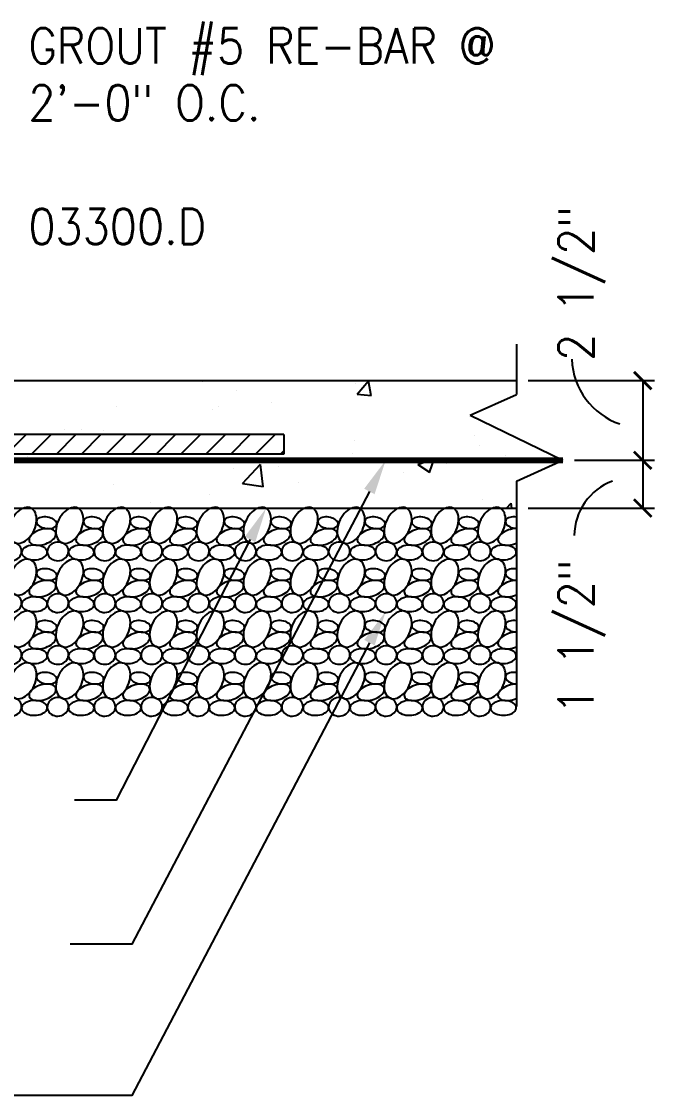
# Model space of a CAD drawing. Extents: x 10 to 698, y 9 to 300.
# Drawn here: x 497.446 to 499.132, y 21.161 to 24.021 of the extents above; entities that cross this region are included whole.
import ezdxf

# ---------------------------------------------------------------- set-up
doc = ezdxf.new("R2010")
doc.units = 0
doc.header["$LTSCALE"] = 0.5
doc.header["$MEASUREMENT"] = 0
doc.linetypes.add('HIDDEN', pattern=[0.375, 0.25, -0.125])
doc.layers.get('0').update_dxf_attribs({"linetype": 'CONTINUOUS'})
doc.layers.get('DEFPOINTS').update_dxf_attribs({"linetype": 'CONTINUOUS'})
for name, color, linetype in [('A-ANNO-DIMS', 7, 'CONTINUOUS'), ('A-ANNO-NOTE', 7, 'CONTINUOUS'), ('A-ANNO-SYMB', 7, 'CONTINUOUS'), ('A-DETL-MCUT', 2, 'CONTINUOUS'), ('A-DETL-PATT', 8, 'CONTINUOUS')]:
    doc.layers.add(name, color=color, linetype=linetype)
doc.styles.add('NOTE', font='romans.shx', dxfattribs={"width": 0.9})
doc.dimstyles.new('A1-1', dxfattribs={"dimtxt": 0.09375, "dimasz": 0.046875, "dimexe": 0.03125, "dimexo": 0.03125, "dimgap": 0.03125, "dimtad": 1, "dimdec": 8, "dimzin": 3, "dimdsep": 46, "dimlunit": 4, "dimtxsty": 'Standard', "dimblk1": 'ARCHTICK', "dimblk2": 'ARCHTICK', "dimsah": 1, "dimcen": 0.09375, "dimclrd": 256, "dimclre": 256, "dimclrt": 256, "dimadec": 0, "dimazin": 0, "dimtfac": 1, "dimtdec": 8, "dimtmove": 2, "dimatfit": 3, "dimldrblk": 'ARCHTICK', "dimfxl": 0, "dimtolj": 1, "dimtzin": 3, "dimarcsym": 0})

# ---------------------------------------------------------------- blocks, each defined once
blk = doc.blocks.new('*X334')
at = {"color": 0}
for p, q in [((496.5034, 22.8934), (496.5308, 22.9208)), ((496.5452, 22.8688), (496.5971, 22.9208)), ((496.6115, 22.8688), (496.6634, 22.9208)), ((496.6778, 22.8688), (496.7297, 22.9208)), ((496.744, 22.8688), (496.796, 22.9208)), ((496.8103, 22.8688), (496.8623, 22.9208)), ((496.8766, 22.8688), (496.9286, 22.9208)), ((496.9429, 22.8688), (496.9903, 22.9162)), ((496.9903, 22.9162), (496.9949, 22.9208)), ((497.0092, 22.8688), (497.0612, 22.9208)), ((497.0755, 22.8688), (497.1274, 22.9208)), ((497.1418, 22.8688), (497.1937, 22.9208)), ((497.2081, 22.8688), (497.26, 22.9208)), ((497.2744, 22.8688), (497.3263, 22.9208)), ((497.3407, 22.8688), (497.3926, 22.9208)), ((497.407, 22.8688), (497.4589, 22.9208)), ((497.4733, 22.8688), (497.5252, 22.9208)), ((497.5395, 22.8688), (497.5915, 22.9208)), ((497.6058, 22.8688), (497.6578, 22.9208)), ((497.6721, 22.8688), (497.7241, 22.9208)), ((497.7384, 22.8688), (497.7904, 22.9208)), ((497.8047, 22.8688), (497.8567, 22.9208)), ((497.871, 22.8688), (497.9229, 22.9208)), ((497.9373, 22.8688), (497.9892, 22.9208)), ((498.0036, 22.8688), (498.0555, 22.9208)), ((498.0699, 22.8688), (498.1218, 22.9208)), ((498.1362, 22.8688), (498.145, 22.8776))]:
    blk.add_line(p, q, dxfattribs=at)
blk = doc.blocks.new('*X327')
at = {"color": 0}
for p, q in [((497.9222, 23.0646), (497.9295, 23.0639)), ((497.9295, 23.0636), (497.9293, 23.0646)), ((498.3356, 23.0581), (498.3356, 23.0581)), ((498.3405, 23.028), (498.3706, 23.0639)), ((498.3778, 23.0243), (498.3706, 23.0635)), ((498.0198, 23.0387), (498.0198, 23.0387)), ((498.3405, 23.028), (498.3778, 23.0247)), ((498.3484, 23.0387), (498.3484, 23.0387)), ((498.1117, 23.0075), (498.1117, 23.0075)), ((497.6989, 22.9947), (497.6989, 22.9947)), ((497.9552, 22.9869), (497.9552, 22.9869)), ((497.9711, 22.9955), (497.9711, 22.9955)), ((496.9978, 22.961), (496.9978, 22.961)), ((497.3315, 22.9469), (497.3315, 22.9469)), ((497.3743, 22.9478), (497.3743, 22.9478)), ((497.3928, 22.9208), (497.4161, 22.9451)), ((497.4189, 22.9208), (497.4161, 22.9447)), ((497.5605, 22.935), (497.5605, 22.935)), ((497.6066, 22.933), (497.6066, 22.933)), ((497.6651, 22.9328), (497.6651, 22.9328)), ((498.6525, 22.9175), (498.6525, 22.9175)), ((498.3324, 22.9046), (498.3324, 22.9046)), ((498.666, 22.8905), (498.666, 22.8905)), ((497.4632, 22.863), (497.4632, 22.863)), ((498.3279, 22.8706), (498.3279, 22.8706)), ((498.502, 22.8414), (498.5458, 22.8582)), ((498.5331, 22.8201), (498.5458, 22.8578)), ((498.7351, 22.8648), (498.7351, 22.8648)), ((497.7969, 22.8489), (497.7969, 22.8489)), ((498.0122, 22.8306), (498.0122, 22.8306)), ((498.0345, 22.7909), (498.0831, 22.8416)), ((498.0901, 22.7819), (498.0831, 22.8413)), ((498.1305, 22.8348), (498.1305, 22.8348)), ((498.502, 22.8414), (498.5331, 22.8205)), ((498.5787, 22.8442), (498.5787, 22.8442)), ((498.4642, 22.8207), (498.4642, 22.8207)), ((497.6913, 22.7866), (497.6913, 22.7866)), ((498.0345, 22.7909), (498.09, 22.7823)), ((498.1839, 22.7922), (498.1839, 22.7922)), ((497.3667, 22.7397), (497.3667, 22.7397)), ((497.7908, 22.7404), (497.7908, 22.7404)), ((497.9472, 22.761), (497.9472, 22.761)), ((498.6743, 22.7478), (498.6743, 22.7478)), ((498.7375, 22.725), (498.7502, 22.7382)), ((498.7517, 22.725), (498.7502, 22.7378))]:
    blk.add_line(p, q, dxfattribs=at)
blk = doc.blocks.new('_ARCHTICK')
at = {"color": 0, "linetype": 'ByBlock'}
blk.add_lwpolyline([(-0.5, -0.5, 0.15, 0.15, 0), (0.5, 0.5, 0.15, 0.15, 0)], format="xyseb", dxfattribs=at)
blk = doc.blocks.new('*D11')
at = {"linetype": 'ByBlock'}
for p, q in [((498.7956, 23.0646), (499.1318, 23.0646)), ((499.1005, 23.0646), (499.1005, 22.8523)), ((498.9192, 22.8523), (499.1318, 22.8523))]:
    blk.add_line(p, q, dxfattribs=at)
at = {"layer": 'DEFPOINTS', "color": 0, "linetype": 'ByBlock'}
for p in [(498.7643, 23.0646), (498.888, 22.8523), (499.1005, 22.8523)]:
    blk.add_point(p, dxfattribs=at)
at = {"linetype": 'ByBlock', "xscale": 0.046875, "yscale": 0.046875, "zscale": 0.046875}
for p, rotation in [((499.1005, 23.0646), 90), ((499.1005, 22.8523), 270)]:
    blk.add_blockref('_ARCHTICK', p, dxfattribs=dict(at, rotation=rotation))
at = {"linetype": 'ByBlock', "style": 'NOTE', "width": 0.9}
blk.add_text('2 1/2"', height=0.09375, rotation=90, dxfattribs=at).set_placement((498.9696, 23.1171))
blk = doc.blocks.new('*D12')
at = {"linetype": 'ByBlock'}
for p, q in [((499.1005, 22.8523), (499.1005, 22.725)), ((498.7956, 22.725), (499.1318, 22.725))]:
    blk.add_line(p, q, dxfattribs=at)
at = {"layer": 'DEFPOINTS', "color": 0, "linetype": 'ByBlock'}
for p in [(498.888, 22.8523), (498.7643, 22.725), (499.1005, 22.725)]:
    blk.add_point(p, dxfattribs=at)
at = {"linetype": 'ByBlock', "xscale": 0.046875, "yscale": 0.046875, "zscale": 0.046875}
for p, rotation in [((499.1005, 22.8523), 90), ((499.1005, 22.725), 270)]:
    blk.add_blockref('_ARCHTICK', p, dxfattribs=dict(at, rotation=rotation))
at = {"linetype": 'ByBlock', "style": 'NOTE', "width": 0.9}
blk.add_text('1 1/2"', height=0.09375, rotation=90, dxfattribs=at).set_placement((498.9696, 22.1759))
blk = doc.blocks.new('BATT-01')
at = {"flags": 128}
for points in [[(-0.0665, 0.0674), (-0.0704, 0.0688), (-0.0747, 0.0695), (-0.0792, 0.0693), (-0.0838, 0.0684), (-0.0885, 0.0667), (-0.0932, 0.0643), (-0.0978, 0.0612), (-0.1023, 0.0574), (-0.1065, 0.053), (-0.1105, 0.0481), (-0.1141, 0.0428), (-0.1172, 0.0371), (-0.1199, 0.0312), (-0.1221, 0.0251), (-0.1237, 0.0189), (-0.1247, 0.0128), (-0.1251, 0.0069), (-0.125, 0.0011), (-0.1242, -0.0043), (-0.1229, -0.0092), (-0.1209, -0.0137), (-0.1185, -0.0176), (-0.1155, -0.0208), (-0.1121, -0.0233), (-0.1083, -0.0252), (-0.1042, -0.0262), (-0.0998, -0.0265), (-0.0953, -0.0259), (-0.0906, -0.0246), (-0.0859, -0.0225), (-0.0812, -0.0198), (-0.0767, -0.0163), (-0.0723, -0.0122), (-0.0682, -0.0076), (-0.0644, -0.0024), (-0.0611, 0.0031), (-0.0581, 0.0089), (-0.0557, 0.0149), (-0.0538, 0.0211), (-0.0525, 0.0272), (-0.0518, 0.0333), (-0.0516, 0.0391), (-0.0521, 0.0447), (-0.0532, 0.0499), (-0.0548, 0.0546), (-0.057, 0.0588), (-0.0597, 0.0623), (-0.0629, 0.0652)], [(-0.0518, 0.0327), (-0.0518, 0.03), (-0.051, 0.0273), (-0.0494, 0.0247), (-0.047, 0.0221), (-0.044, 0.0197), (-0.0404, 0.0176), (-0.0363, 0.0159), (-0.0318, 0.0145), (-0.0272, 0.0135), (-0.0225, 0.013), (-0.0178, 0.013), (-0.0134, 0.0134), (-0.0093, 0.0143), (-0.0057, 0.0156), (-0.0027, 0.0173), (-0.0003, 0.0194), (0.0013, 0.0217), (0.0021, 0.0242), (0.0021, 0.0269), (0.0013, 0.0296), (-0.0003, 0.0322), (-0.0027, 0.0348), (-0.0057, 0.0372), (-0.0093, 0.0393), (-0.0134, 0.041), (-0.0178, 0.0424), (-0.0225, 0.0434), (-0.0272, 0.0439), (-0.0319, 0.0439), (-0.0363, 0.0435), (-0.0404, 0.0426), (-0.044, 0.0413), (-0.047, 0.0396), (-0.0494, 0.0376), (-0.051, 0.0352)], [(-0.0712, -0.0203), (-0.0699, -0.023), (-0.0679, -0.0255), (-0.0651, -0.0275), (-0.0617, -0.0292), (-0.0577, -0.0304), (-0.0532, -0.0311), (-0.0484, -0.0314), (-0.0432, -0.0311), (-0.0379, -0.0304), (-0.0325, -0.0292), (-0.0272, -0.0275), (-0.0221, -0.0255), (-0.0173, -0.0231), (-0.0129, -0.0203), (-0.0091, -0.0174), (-0.0058, -0.0142), (-0.0032, -0.0109), (-0.0013, -0.0076), (-0.0002, -0.0044), (0.0001, -0.0012), (-0.0004, 0.0018), (-0.0017, 0.0045), (-0.0037, 0.0069), (-0.0065, 0.009), (-0.0099, 0.0106), (-0.0139, 0.0118), (-0.0184, 0.0126), (-0.0233, 0.0128), (-0.0284, 0.0126), (-0.0337, 0.0118), (-0.0391, 0.0106), (-0.0444, 0.009), (-0.0495, 0.0069), (-0.0543, 0.0045), (-0.0587, 0.0018), (-0.0626, -0.0012), (-0.0658, -0.0043), (-0.0684, -0.0076), (-0.0703, -0.0109), (-0.0714, -0.0142), (-0.0717, -0.0173)], [(-0.148, -0.0495), (-0.1474, -0.0537), (-0.1459, -0.0577), (-0.1437, -0.0614), (-0.1408, -0.0647), (-0.1374, -0.0675), (-0.1334, -0.0698), (-0.129, -0.0714), (-0.1243, -0.0724), (-0.1195, -0.0726), (-0.1147, -0.0722), (-0.1101, -0.071), (-0.1057, -0.0692), (-0.1018, -0.0668), (-0.0983, -0.0638), (-0.0955, -0.0604), (-0.0934, -0.0566), (-0.092, -0.0526), (-0.0914, -0.0484), (-0.0917, -0.0442), (-0.0927, -0.0402), (-0.0945, -0.0363), (-0.0971, -0.0328), (-0.1003, -0.0297), (-0.104, -0.0271), (-0.1082, -0.0252), (-0.1128, -0.0239), (-0.1175, -0.0233), (-0.1223, -0.0234), (-0.1271, -0.0242), (-0.1316, -0.0257), (-0.1358, -0.0278), (-0.1395, -0.0305), (-0.1426, -0.0337), (-0.1451, -0.0373), (-0.1469, -0.0412), (-0.1478, -0.0454)], [(-0.0914, -0.0512), (-0.091, -0.0543), (-0.0897, -0.0573), (-0.0876, -0.0601), (-0.0848, -0.0627), (-0.0813, -0.065), (-0.0772, -0.067), (-0.0726, -0.0685), (-0.0676, -0.0697), (-0.0624, -0.0703), (-0.0571, -0.0705), (-0.0517, -0.0701), (-0.0465, -0.0693), (-0.0416, -0.0681), (-0.0371, -0.0664), (-0.033, -0.0643), (-0.0296, -0.0619), (-0.0268, -0.0592), (-0.0248, -0.0564), (-0.0236, -0.0533), (-0.0232, -0.0502), (-0.0237, -0.0472), (-0.025, -0.0442), (-0.0271, -0.0413), (-0.0299, -0.0387), (-0.0334, -0.0364), (-0.0375, -0.0345), (-0.0421, -0.0329), (-0.0471, -0.0318), (-0.0523, -0.0312), (-0.0576, -0.031), (-0.063, -0.0313), (-0.0682, -0.0321), (-0.0731, -0.0334), (-0.0776, -0.0351), (-0.0817, -0.0371), (-0.0851, -0.0395), (-0.0879, -0.0422), (-0.0899, -0.0451), (-0.0911, -0.0481)]]:
    blk.add_lwpolyline(points, close=True, dxfattribs=at)

msp = doc.modelspace()

# ---------------------------------------------------------------- linework, layer by layer
at = {"layer": 'A-ANNO-DIMS'}
for centre, radius, start, end in [((499.10149719, 23.12896552), 0.19023287, 182.33928005, 251.08124645), ((499.07539763, 22.65010206), 0.15722852, 110.80767323, 179.34637763)]:
    msp.add_arc(centre, radius, start, end, dxfattribs=at)
at = {"layer": 'A-ANNO-NOTE', "flags": 128}
for points in [[(498.37261089, 22.76924054), (497.74022753, 21.5632438), (497.57585169, 21.5632438)], [(498.05498755, 22.64159077), (497.69832564, 21.94684602), (497.58778316, 21.94684602)], [(498.37261089, 22.36658775), (497.74022753, 21.16059101), (497.16004107, 21.16059101)]]:
    msp.add_lwpolyline(points, dxfattribs=at)
at = {"layer": 'A-ANNO-NOTE', "linetype": 'Continuous', "extrusion": (0, 0, -1)}
for points in [[(-498.35877294, 22.77649669), (-498.41614778, 22.85226826), (-498.38644885, 22.76198439)], [(-498.04108726, 22.64872678), (-498.09780359, 22.7249925), (-498.06888784, 22.63445476)], [(-498.35877294, 22.37384389), (-498.41614778, 22.44961546), (-498.38644885, 22.3593316)]]:
    msp.add_solid(points, dxfattribs=at)
at = {"layer": 'A-ANNO-SYMB'}
for p, q in [((498.76432205, 23.16161609), (498.76432205, 23.02796304)), ((498.64068067, 22.9724211), (498.76432205, 23.02796304)), ((498.64068067, 22.9724211), (498.88796343, 22.85226826)), ((498.76432205, 22.79672631), (498.88796343, 22.85226826)), ((498.76432205, 22.79672631), (498.76432205, 22.19673295))]:
    msp.add_line(p, q, dxfattribs=at)
at = {"layer": 'A-DETL-MCUT'}
for p, q in [((495.92087217, 23.0645876), (498.76432205, 23.0645876)), ((498.1449726, 22.92076151), (496.50341667, 22.92076151)), ((498.1449726, 22.92076151), (498.1449726, 22.86881859)), ((498.1449726, 22.86881859), (496.50341667, 22.86881859)), ((495.92087217, 22.7249925), (498.76432205, 22.7249925))]:
    msp.add_line(p, q, dxfattribs=at)
at = {"layer": 'A-DETL-MCUT', "linetype": 'HIDDEN'}
msp.add_lwpolyline([(498.88796343, 22.85226826, 0.015625, 0.015625, 0), (497.11438761, 22.85226826, 0.015625, 0.015625, 0)], format="xyseb", dxfattribs=at)
at = {"layer": 'A-DETL-PATT', "flags": 128}
for points in [[(498.7203429, 22.7249925), (498.71638408, 22.72641972), (498.71213069, 22.7270702), (498.70765256, 22.72693327), (498.70302324, 22.72601118), (498.69831873, 22.72431906), (498.69361628, 22.72188471), (498.68899311, 22.71874809), (498.68452513, 22.7149607), (498.6802857, 22.71058474), (498.67634443, 22.70569206), (498.67276604, 22.70036299), (498.66960929, 22.69468504), (498.666926, 22.68875144), (498.66476025, 22.68265963), (498.66314759, 22.67650962), (498.6621145, 22.6704024), (498.66167794, 22.66443825), (498.66184509, 22.65871511), (498.66261319, 22.65332694), (498.66396964, 22.64836222), (498.66589216, 22.64390247), (498.66834919, 22.64002092), (498.67130038, 22.63678131), (498.67469727, 22.63423682), (498.67848408, 22.63242924), (498.68259864, 22.63138825), (498.68697339, 22.63113095), (498.69153649, 22.63166155), (498.69621302, 22.63297135), (498.70092618, 22.63503883), (498.70559859, 22.63783005), (498.71015352, 22.64129919), (498.71451619, 22.64538926), (498.71861497, 22.65003313), (498.72238253, 22.65515452), (498.72575704, 22.66066936), (498.72868307, 22.66648709), (498.73111258, 22.67251217), (498.73300567, 22.67864569), (498.73433127, 22.68478692), (498.73506761, 22.69083503), (498.73520259, 22.69669071), (498.73473401, 22.7022578), (498.73366954, 22.7074449), (498.73202668, 22.71216684), (498.7298324, 22.71634607), (498.72712272, 22.71991399), (498.72394215, 22.72281199)], [(498.63881017, 22.60803383), (498.63945501, 22.60388934), (498.64089511, 22.59991053), (498.64308906, 22.59621188), (498.64597373, 22.59289979), (498.64946614, 22.59006953), (498.65346582, 22.58780253), (498.6578577, 22.58616402), (498.66251544, 22.58520111), (498.66730504, 22.58494152), (498.67208871, 22.58539271), (498.67672884, 22.58654171), (498.68109194, 22.58835546), (498.68505249, 22.59078177), (498.68849656, 22.59375086), (498.69132505, 22.5971773), (498.69345661, 22.60096252), (498.69482991, 22.60499764), (498.69540545, 22.60916655), (498.69516666, 22.61334934), (498.69412041, 22.61742568), (498.69229682, 22.62127828), (498.68974833, 22.62479633), (498.68654826, 22.62787861), (498.68278867, 22.63043645), (498.67857772, 22.63239627), (498.67403655, 22.63370168), (498.66929581, 22.63431514), (498.66449186, 22.63421899), (498.65976292, 22.633416), (498.65524503, 22.63192928), (498.65106816, 22.62980158), (498.64735247, 22.62709412), (498.64420485, 22.6238848), (498.64171585, 22.62026593), (498.63995709, 22.61634162), (498.63897915, 22.61222478)], [(498.69537993, 22.60634525), (498.69584512, 22.60326562), (498.69713851, 22.60027417), (498.69922826, 22.59744454), (498.70206291, 22.59484643), (498.70557265, 22.59254379), (498.70967108, 22.59059334), (498.71425727, 22.58904309), (498.7192183, 22.58793122), (498.724432, 22.58728511), (498.72977001, 22.58712067), (498.73510087, 22.58744193), (498.74029333, 22.58824101), (498.74521953, 22.58949821), (498.74975818, 22.59118258), (498.75379751, 22.59325266), (498.75723806, 22.59565745), (498.75999512, 22.59833776), (498.7620008, 22.60122758), (498.76320571, 22.60425576), (498.76358018, 22.60734773), (498.76311499, 22.61042736), (498.7618216, 22.61341881), (498.75973185, 22.61624843), (498.7568972, 22.61884655), (498.75338745, 22.62114918), (498.74928903, 22.62309964), (498.74470284, 22.62464989), (498.73974181, 22.62576175), (498.73452811, 22.62640787), (498.7291901, 22.62657231), (498.72385924, 22.62625104), (498.71866678, 22.62545197), (498.71374057, 22.62419477), (498.70920193, 22.62251039), (498.7051626, 22.62044032), (498.70172205, 22.61803552), (498.69896499, 22.61535522), (498.69695931, 22.6124654), (498.6957544, 22.60943722)], [(498.7203429, 22.58711681), (498.71638408, 22.58854403), (498.71213069, 22.58919451), (498.70765256, 22.58905758), (498.70302324, 22.58813549), (498.69831873, 22.58644337), (498.69361628, 22.58400902), (498.68899311, 22.5808724), (498.68452513, 22.57708501), (498.6802857, 22.57270905), (498.67634443, 22.56781637), (498.67276604, 22.5624873), (498.66960929, 22.55680935), (498.666926, 22.55087575), (498.66476025, 22.54478394), (498.66314759, 22.53863393), (498.6621145, 22.53252671), (498.66167794, 22.52656256), (498.66184509, 22.52083942), (498.66261319, 22.51545125), (498.66396964, 22.51048653), (498.66589216, 22.50602678), (498.66834919, 22.50214523), (498.67130038, 22.49890562), (498.67469727, 22.49636113), (498.67848408, 22.49455355), (498.68259864, 22.49351257), (498.68697339, 22.49325526), (498.69153649, 22.49378586), (498.69621302, 22.49509566), (498.70092618, 22.49716314), (498.70559859, 22.49995436), (498.71015352, 22.5034235), (498.71451619, 22.50751357), (498.71861497, 22.51215744), (498.72238253, 22.51727883), (498.72575704, 22.52279367), (498.72868307, 22.5286114), (498.73111258, 22.53463648), (498.73300567, 22.54077), (498.73433127, 22.54691123), (498.73506761, 22.55295934), (498.73520259, 22.55881502), (498.73473401, 22.56438211), (498.73366954, 22.56956921), (498.73202668, 22.57429115), (498.7298324, 22.57847038), (498.72712272, 22.5820383), (498.72394215, 22.5849363)], [(498.63881017, 22.47015814), (498.63945501, 22.46601365), (498.64089511, 22.46203484), (498.64308906, 22.45833619), (498.64597373, 22.4550241), (498.64946614, 22.45219384), (498.65346582, 22.44992685), (498.6578577, 22.44828833), (498.66251544, 22.44732542), (498.66730504, 22.44706583), (498.67208871, 22.44751703), (498.67672884, 22.44866602), (498.68109194, 22.45047977), (498.68505249, 22.45290608), (498.68849656, 22.45587517), (498.69132505, 22.45930161), (498.69345661, 22.46308684), (498.69482991, 22.46712195), (498.69540545, 22.47129086), (498.69516666, 22.47547365), (498.69412041, 22.47954999), (498.69229682, 22.48340259), (498.68974833, 22.48692064), (498.68654826, 22.49000292), (498.68278867, 22.49256076), (498.67857772, 22.49452058), (498.67403655, 22.49582599), (498.66929581, 22.49643945), (498.66449186, 22.4963433), (498.65976292, 22.49554031), (498.65524503, 22.49405359), (498.65106816, 22.49192589), (498.64735247, 22.48921844), (498.64420485, 22.48600911), (498.64171585, 22.48239024), (498.63995709, 22.47846594), (498.63897915, 22.47434909)], [(498.69537993, 22.46846956), (498.69584512, 22.46538993), (498.69713851, 22.46239848), (498.69922826, 22.45956885), (498.70206291, 22.45697074), (498.70557265, 22.45466811), (498.70967108, 22.45271765), (498.71425727, 22.4511674), (498.7192183, 22.45005554), (498.724432, 22.44940942), (498.72977001, 22.44924498), (498.73510087, 22.44956625), (498.74029333, 22.45036532), (498.74521953, 22.45162252), (498.74975818, 22.4533069), (498.75379751, 22.45537697), (498.75723806, 22.45778176), (498.75999512, 22.46046207), (498.7620008, 22.46335189), (498.76320571, 22.46638007), (498.76358018, 22.46947204), (498.76311499, 22.47255167), (498.7618216, 22.47554312), (498.75973185, 22.47837275), (498.7568972, 22.48097086), (498.75338745, 22.48327349), (498.74928903, 22.48522395), (498.74470284, 22.4867742), (498.73974181, 22.48788607), (498.73452811, 22.48853218), (498.7291901, 22.48869662), (498.72385924, 22.48837535), (498.71866678, 22.48757628), (498.71374057, 22.48631908), (498.70920193, 22.4846347), (498.7051626, 22.48256463), (498.70172205, 22.48015984), (498.69896499, 22.47747953), (498.69695931, 22.47458971), (498.6957544, 22.47156153)], [(498.7203429, 22.44896195), (498.71638408, 22.45038917), (498.71213069, 22.45103965), (498.70765256, 22.45090272), (498.70302324, 22.44998063), (498.69831873, 22.44828851), (498.69361628, 22.44585416), (498.68899311, 22.44271753), (498.68452513, 22.43893015), (498.6802857, 22.43455419), (498.67634443, 22.4296615), (498.67276604, 22.42433244), (498.66960929, 22.41865449), (498.666926, 22.41272089), (498.66476025, 22.40662907), (498.66314759, 22.40047907), (498.6621145, 22.39437185), (498.66167794, 22.3884077), (498.66184509, 22.38268456), (498.66261319, 22.37729639), (498.66396964, 22.37233167), (498.66589216, 22.36787192), (498.66834919, 22.36399037), (498.67130038, 22.36075076), (498.67469727, 22.35820627), (498.67848408, 22.35639869), (498.68259864, 22.3553577), (498.68697339, 22.3551004), (498.69153649, 22.355631), (498.69621302, 22.35694079), (498.70092618, 22.35900828), (498.70559859, 22.3617995), (498.71015352, 22.36526863), (498.71451619, 22.36935871), (498.71861497, 22.37400257), (498.72238253, 22.37912397), (498.72575704, 22.38463881), (498.72868307, 22.39045654), (498.73111258, 22.39648162), (498.73300567, 22.40261514), (498.73433127, 22.40875637), (498.73506761, 22.41480448), (498.73520259, 22.42066015), (498.73473401, 22.42622725), (498.73366954, 22.43141435), (498.73202668, 22.43613628), (498.7298324, 22.44031552), (498.72712272, 22.44388343), (498.72394215, 22.44678144)], [(498.63881017, 22.33200328), (498.63945501, 22.32785878), (498.64089511, 22.32387998), (498.64308906, 22.32018133), (498.64597373, 22.31686924), (498.64946614, 22.31403898), (498.65346582, 22.31177198), (498.6578577, 22.31013346), (498.66251544, 22.30917056), (498.66730504, 22.30891097), (498.67208871, 22.30936216), (498.67672884, 22.31051116), (498.68109194, 22.3123249), (498.68505249, 22.31475122), (498.68849656, 22.31772031), (498.69132505, 22.32114675), (498.69345661, 22.32493197), (498.69482991, 22.32896708), (498.69540545, 22.333136), (498.69516666, 22.33731879), (498.69412041, 22.34139512), (498.69229682, 22.34524773), (498.68974833, 22.34876578), (498.68654826, 22.35184806), (498.68278867, 22.3544059), (498.67857772, 22.35636571), (498.67403655, 22.35767113), (498.66929581, 22.35828459), (498.66449186, 22.35818844), (498.65976292, 22.35738545), (498.65524503, 22.35589872), (498.65106816, 22.35377103), (498.64735247, 22.35106357), (498.64420485, 22.34785425), (498.64171585, 22.34423538), (498.63995709, 22.34031107), (498.63897915, 22.33619423)], [(498.69537993, 22.3303147), (498.69584512, 22.32723507), (498.69713851, 22.32424361), (498.69922826, 22.32141399), (498.70206291, 22.31881588), (498.70557265, 22.31651324), (498.70967108, 22.31456279), (498.71425727, 22.31301254), (498.7192183, 22.31190067), (498.724432, 22.31125456), (498.72977001, 22.31109011), (498.73510087, 22.31141138), (498.74029333, 22.31221046), (498.74521953, 22.31346766), (498.74975818, 22.31515203), (498.75379751, 22.3172221), (498.75723806, 22.3196269), (498.75999512, 22.32230721), (498.7620008, 22.32519703), (498.76320571, 22.32822521), (498.76358018, 22.33131718), (498.76311499, 22.33439681), (498.7618216, 22.33738826), (498.75973185, 22.34021788), (498.7568972, 22.342816), (498.75338745, 22.34511863), (498.74928903, 22.34706909), (498.74470284, 22.34861933), (498.73974181, 22.3497312), (498.73452811, 22.35037731), (498.7291901, 22.35054176), (498.72385924, 22.35022049), (498.71866678, 22.34942142), (498.71374057, 22.34816422), (498.70920193, 22.34647984), (498.7051626, 22.34440977), (498.70172205, 22.34200497), (498.69896499, 22.33932466), (498.69695931, 22.33643484), (498.6957544, 22.33340667)], [(498.7203429, 22.31104051), (498.71638408, 22.31246773), (498.71213069, 22.31311821), (498.70765256, 22.31298128), (498.70302324, 22.31205919), (498.69831873, 22.31036708), (498.69361628, 22.30793272), (498.68899311, 22.3047961), (498.68452513, 22.30100871), (498.6802857, 22.29663275), (498.67634443, 22.29174007), (498.67276604, 22.286411), (498.66960929, 22.28073305), (498.666926, 22.27479946), (498.66476025, 22.26870764), (498.66314759, 22.26255763), (498.6621145, 22.25645041), (498.66167794, 22.25048626), (498.66184509, 22.24476312), (498.66261319, 22.23937495), (498.66396964, 22.23441023), (498.66589216, 22.22995048), (498.66834919, 22.22606893), (498.67130038, 22.22282932), (498.67469727, 22.22028483), (498.67848408, 22.21847725), (498.68259864, 22.21743627), (498.68697339, 22.21717896), (498.69153649, 22.21770956), (498.69621302, 22.21901936), (498.70092618, 22.22108684), (498.70559859, 22.22387807), (498.71015352, 22.2273472), (498.71451619, 22.23143727), (498.71861497, 22.23608114), (498.72238253, 22.24120254), (498.72575704, 22.24671737), (498.72868307, 22.2525351), (498.73111258, 22.25856019), (498.73300567, 22.2646937), (498.73433127, 22.27083493), (498.73506761, 22.27688304), (498.73520259, 22.28273872), (498.73473401, 22.28830581), (498.73366954, 22.29349291), (498.73202668, 22.29821485), (498.7298324, 22.30239408), (498.72712272, 22.305962), (498.72394215, 22.30886)], [(498.63881017, 22.19408184), (498.63945501, 22.18993735), (498.64089511, 22.18595855), (498.64308906, 22.18225989), (498.64597373, 22.1789478), (498.64946614, 22.17611754), (498.65346582, 22.17385055), (498.6578577, 22.17221203), (498.66251544, 22.17124912), (498.66730504, 22.17098953), (498.67208871, 22.17144073), (498.67672884, 22.17258972), (498.68109194, 22.17440347), (498.68505249, 22.17682979), (498.68849656, 22.17979887), (498.69132505, 22.18322531), (498.69345661, 22.18701054), (498.69482991, 22.19104565), (498.69540545, 22.19521456), (498.69516666, 22.19939735), (498.69412041, 22.20347369), (498.69229682, 22.20732629), (498.68974833, 22.21084434), (498.68654826, 22.21392662), (498.68278867, 22.21648446), (498.67857772, 22.21844428), (498.67403655, 22.21974969), (498.66929581, 22.22036315), (498.66449186, 22.220267), (498.65976292, 22.21946401), (498.65524503, 22.21797729), (498.65106816, 22.21584959), (498.64735247, 22.21314214), (498.64420485, 22.20993281), (498.64171585, 22.20631394), (498.63995709, 22.20238964), (498.63897915, 22.19827279)], [(498.69537993, 22.19239326), (498.69584512, 22.18931363), (498.69713851, 22.18632218), (498.69922826, 22.18349256), (498.70206291, 22.18089444), (498.70557265, 22.17859181), (498.70967108, 22.17664135), (498.71425727, 22.1750911), (498.7192183, 22.17397924), (498.724432, 22.17333312), (498.72977001, 22.17316868), (498.73510087, 22.17348995), (498.74029333, 22.17428902), (498.74521953, 22.17554622), (498.74975818, 22.1772306), (498.75379751, 22.17930067), (498.75723806, 22.18170547), (498.75999512, 22.18438577), (498.7620008, 22.18727559), (498.76320571, 22.19030377), (498.76358018, 22.19339574), (498.76311499, 22.19647537), (498.7618216, 22.19946682), (498.75973185, 22.20229645), (498.7568972, 22.20489456), (498.75338745, 22.2071972), (498.74928903, 22.20914765), (498.74470284, 22.2106979), (498.73974181, 22.21180977), (498.73452811, 22.21245588), (498.7291901, 22.21262032), (498.72385924, 22.21229906), (498.71866678, 22.21149998), (498.71374057, 22.21024278), (498.70920193, 22.20855841), (498.7051626, 22.20648833), (498.70172205, 22.20408354), (498.69896499, 22.20140323), (498.69695931, 22.19851341), (498.6957544, 22.19548523)]]:
    msp.add_lwpolyline(points, close=True, dxfattribs=at)
for points in [[(498.76432205, 22.70097955), (498.7596073, 22.70148864), (498.7549646, 22.7015287), (498.7505349, 22.7010985), (498.74645271, 22.70021111), (498.74284198, 22.69889346), (498.73981232, 22.69718557), (498.73745573, 22.6951393), (498.73584376, 22.69281676), (498.73502535, 22.69028848), (498.73502535, 22.68763122), (498.73584376, 22.68492566), (498.73745573, 22.68225396), (498.73981232, 22.67969722), (498.74284198, 22.67733307), (498.74645271, 22.6752333), (498.7505349, 22.67346167), (498.7549646, 22.67207195), (498.7596073, 22.67110635), (498.76432205, 22.67059418)], [(498.76432205, 22.67039508), (498.75918606, 22.67022541), (498.75386642, 22.66956337), (498.74848266, 22.66842381), (498.74315574, 22.66683235), (498.73800534, 22.66482473), (498.73314717, 22.66244607), (498.72869037, 22.6597498), (498.72473509, 22.6567965), (498.72137018, 22.65365253), (498.71867124, 22.65038851), (498.71669892, 22.64707779), (498.71549751, 22.64379474), (498.71509402, 22.64061313), (498.71549751, 22.63760443), (498.71669892, 22.63483625), (498.71867124, 22.63237077), (498.72137018, 22.63026338), (498.72473509, 22.62856144), (498.72869037, 22.62730318), (498.73314717, 22.62651688), (498.73800534, 22.62622018), (498.74315574, 22.62641977), (498.74848266, 22.62711116), (498.75386642, 22.62827882), (498.75918606, 22.6298965), (498.76432205, 22.63192787)], [(498.76432205, 22.56310386), (498.7596073, 22.56361295), (498.7549646, 22.56365301), (498.7505349, 22.56322281), (498.74645271, 22.56233542), (498.74284198, 22.56101777), (498.73981232, 22.55930988), (498.73745573, 22.55726361), (498.73584376, 22.55494107), (498.73502535, 22.55241279), (498.73502535, 22.54975553), (498.73584376, 22.54704997), (498.73745573, 22.54437827), (498.73981232, 22.54182153), (498.74284198, 22.53945738), (498.74645271, 22.53735762), (498.7505349, 22.53558598), (498.7549646, 22.53419626), (498.7596073, 22.53323066), (498.76432205, 22.53271849)], [(498.76432205, 22.53251939), (498.75918606, 22.53234972), (498.75386642, 22.53168768), (498.74848266, 22.53054812), (498.74315574, 22.52895666), (498.73800534, 22.52694904), (498.73314717, 22.52457038), (498.72869037, 22.52187411), (498.72473509, 22.51892081), (498.72137018, 22.51577684), (498.71867124, 22.51251283), (498.71669892, 22.5092021), (498.71549751, 22.50591906), (498.71509402, 22.50273744), (498.71549751, 22.49972874), (498.71669892, 22.49696056), (498.71867124, 22.49449508), (498.72137018, 22.49238769), (498.72473509, 22.49068575), (498.72869037, 22.48942749), (498.73314717, 22.48864119), (498.73800534, 22.4883445), (498.74315574, 22.48854409), (498.74848266, 22.48923547), (498.75386642, 22.49040313), (498.75918606, 22.49202081), (498.76432205, 22.49405218)], [(498.76432205, 22.42494899), (498.7596073, 22.42545809), (498.7549646, 22.42549815), (498.7505349, 22.42506795), (498.74645271, 22.42418055), (498.74284198, 22.42286291), (498.73981232, 22.42115502), (498.73745573, 22.41910874), (498.73584376, 22.41678621), (498.73502535, 22.41425793), (498.73502535, 22.41160067), (498.73584376, 22.40889511), (498.73745573, 22.4062234), (498.73981232, 22.40366666), (498.74284198, 22.40130252), (498.74645271, 22.39920275), (498.7505349, 22.39743112), (498.7549646, 22.3960414), (498.7596073, 22.3950758), (498.76432205, 22.39456363)], [(498.76432205, 22.39436452), (498.75918606, 22.39419486), (498.75386642, 22.39353281), (498.74848266, 22.39239326), (498.74315574, 22.39080179), (498.73800534, 22.38879418), (498.73314717, 22.38641551), (498.72869037, 22.38371925), (498.72473509, 22.38076595), (498.72137018, 22.37762198), (498.71867124, 22.37435796), (498.71669892, 22.37104724), (498.71549751, 22.36776419), (498.71509402, 22.36458258), (498.71549751, 22.36157388), (498.71669892, 22.35880569), (498.71867124, 22.35634021), (498.72137018, 22.35423283), (498.72473509, 22.35253089), (498.72869037, 22.35127263), (498.73314717, 22.35048632), (498.73800534, 22.35018963), (498.74315574, 22.35038922), (498.74848266, 22.35108061), (498.75386642, 22.35224827), (498.75918606, 22.35386595), (498.76432205, 22.35589732)], [(498.76432205, 22.28702756), (498.7596073, 22.28753665), (498.7549646, 22.28757671), (498.7505349, 22.28714651), (498.74645271, 22.28625912), (498.74284198, 22.28494147), (498.73981232, 22.28323359), (498.73745573, 22.28118731), (498.73584376, 22.27886477), (498.73502535, 22.27633649), (498.73502535, 22.27367923), (498.73584376, 22.27097368), (498.73745573, 22.26830197), (498.73981232, 22.26574523), (498.74284198, 22.26338108), (498.74645271, 22.26128132), (498.7505349, 22.25950968), (498.7549646, 22.25811996), (498.7596073, 22.25715436), (498.76432205, 22.25664219)], [(498.76432205, 22.25644309), (498.75918606, 22.25627343), (498.75386642, 22.25561138), (498.74848266, 22.25447182), (498.74315574, 22.25288036), (498.73800534, 22.25087274), (498.73314717, 22.24849408), (498.72869037, 22.24579781), (498.72473509, 22.24284451), (498.72137018, 22.23970054), (498.71867124, 22.23643653), (498.71669892, 22.2331258), (498.71549751, 22.22984276), (498.71509402, 22.22666114), (498.71549751, 22.22365244), (498.71669892, 22.22088426), (498.71867124, 22.21841878), (498.72137018, 22.21631139), (498.72473509, 22.21460945), (498.72869037, 22.2133512), (498.73314717, 22.21256489), (498.73800534, 22.2122682), (498.74315574, 22.21246779), (498.74848266, 22.21315918), (498.75386642, 22.21432683), (498.75918606, 22.21594451), (498.76432205, 22.21797588)]]:
    msp.add_lwpolyline(points, dxfattribs=at)

# ---------------------------------------------------------------- block references
at = {"layer": 'A-DETL-PATT', "linetype": 'Continuous'}
for name in ['*X327', '*X334']:
    msp.add_blockref(name, (0, 0), dxfattribs=at)
at = {"layer": 'A-DETL-PATT'}
for p in [(497.53822641, 22.65758352), (497.66308611, 22.65758352), (497.7879458, 22.65758352), (497.9128055, 22.65758352), (498.0376652, 22.65758352), (498.1625249, 22.65758352), (498.28738459, 22.65758352), (498.41224429, 22.65758352), (498.53710399, 22.65758352), (498.66196369, 22.65758352), (497.53822641, 22.51970783), (497.66308611, 22.51970783), (497.7879458, 22.51970783), (497.9128055, 22.51970783), (498.0376652, 22.51970783), (498.1625249, 22.51970783), (498.28738459, 22.51970783), (498.41224429, 22.51970783), (498.53710399, 22.51970783), (498.66196369, 22.51970783), (497.53822641, 22.38155297), (497.66308611, 22.38155297), (497.7879458, 22.38155297), (497.9128055, 22.38155297), (498.0376652, 22.38155297), (498.1625249, 22.38155297), (498.28738459, 22.38155297), (498.41224429, 22.38155297), (498.53710399, 22.38155297), (498.66196369, 22.38155297), (497.53822641, 22.24363153), (497.66308611, 22.24363153), (497.7879458, 22.24363153), (497.9128055, 22.24363153), (498.0376652, 22.24363153), (498.1625249, 22.24363153), (498.28738459, 22.24363153), (498.41224429, 22.24363153), (498.53710399, 22.24363153), (498.66196369, 22.24363153)]:
    msp.add_blockref('BATT-01', p, dxfattribs=at)

# ---------------------------------------------------------------- texts
at = {"layer": 'A-ANNO-NOTE', "style": 'NOTE', "width": 0.9}
for s, p in [('GROUT #5 RE-BAR @', (497.46451858, 23.90932633)), ('2\'-0" O.C.', (497.46451858, 23.75754062)), ('03300.D', (497.46451858, 23.42793162))]:
    msp.add_text(s, height=0.09375, dxfattribs=at).set_placement(p)

# ---------------------------------------------------------------- dimensions: what is measured, and where the dimension line sits
at = {"layer": 'A-ANNO-DIMS'}
dim = msp.add_linear_dim(base=(499.10054394, 22.85226826), p1=(498.76432205, 23.0645876), p2=(498.88796343, 22.85226826), angle=90, text='2 1/2"', dimstyle='A1-1', dxfattribs=at)
dim.commit()
dim.dimension.update_dxf_attribs({"geometry": '*D11', "text_midpoint": (498.93835969, 23.35416511), "dimtype": 128})
dim = msp.add_linear_dim(base=(499.10054394, 22.7249925), p1=(498.88796343, 22.85226826), p2=(498.76432205, 22.7249925), angle=90, text='1 1/2"', dimstyle='A1-1', override={"dimse1": 1}, dxfattribs=at)
dim.commit()
dim.dimension.update_dxf_attribs({"geometry": '*D12', "text_midpoint": (498.93835969, 22.41893137), "dimtype": 128})

doc.saveas('drawing.dxf')
